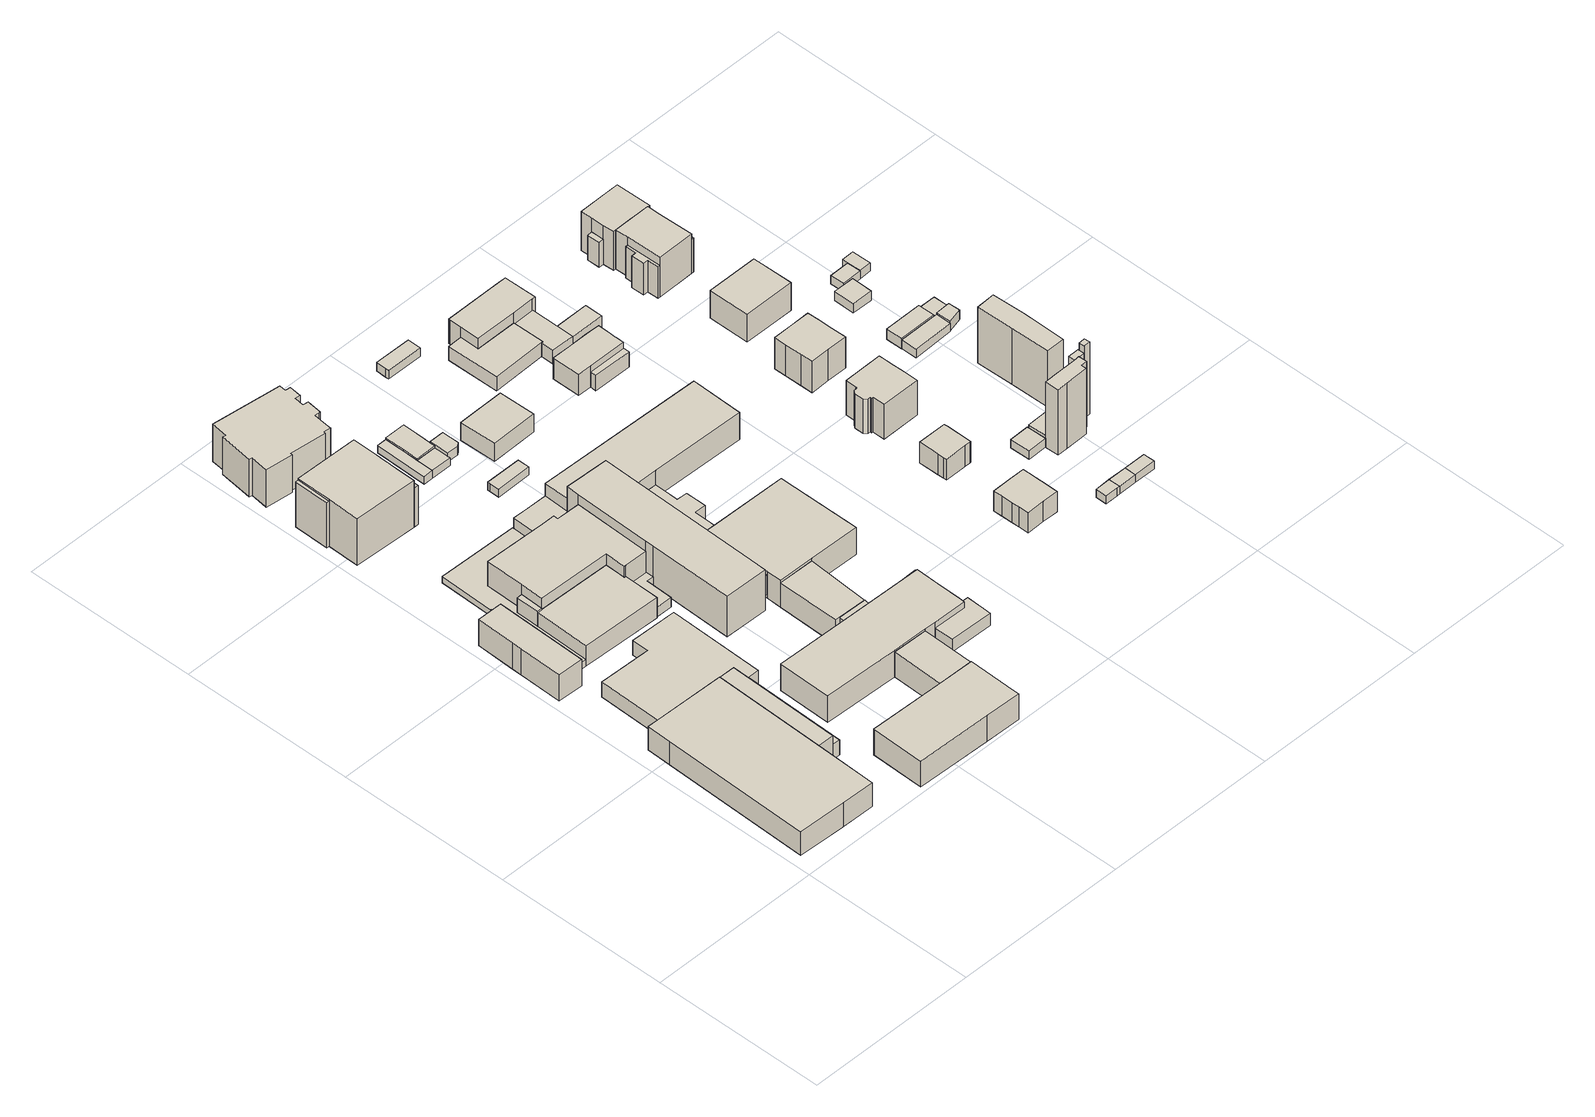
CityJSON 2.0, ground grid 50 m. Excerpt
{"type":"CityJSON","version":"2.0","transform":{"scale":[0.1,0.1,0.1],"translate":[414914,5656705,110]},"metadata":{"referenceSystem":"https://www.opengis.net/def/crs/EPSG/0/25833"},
"CityObjects":{
"building1":{"type":"Building","attributes":{"name":"Universitätsklinikum Carl Gustav Carus Dresden","Gemeindeschluessel":14612000,"Geometrietyp2DReferenz":"3000","function":"31001_3051","roofType":"9999"},"children":["building1-1","building1-2"]},
"building1-1":{"type":"BuildingPart","attributes":{"Dachtyp_tdc":"tdcPolyFlatRoof","Dachneigung":0,"QualitaetDacherkennung":90,"Geometrietyp2DReferenz":"3000","measuredHeight":7.43,"roofType":"1000"},"parents":["building1"],"geometry":[{"type":"Solid","lod":"1","boundaries":[[[[0,1,2,3,4,5,6,7]],[[8,9,10,11,12,13,14,15]],[[7,9,8,0]],[[6,10,9,7]],[[5,11,10,6]],[[4,12,11,5]],[[3,13,12,4]],[[2,14,13,3]],[[1,15,14,2]],[[0,8,15,1]]]]}]},
"building1-2":{"type":"BuildingPart","attributes":{"Dachtyp_tdc":"tdcPolyFlatRoof","Dachneigung":0,"QualitaetDacherkennung":96,"Geometrietyp2DReferenz":"3000","measuredHeight":7.36,"roofType":"1000"},"parents":["building1"],"geometry":[{"type":"Solid","lod":"1","boundaries":[[[[16,17,18,19]],[[20,14,13,21]],[[19,14,20,16]],[[18,13,14,19]],[[17,21,13,18]],[[16,20,21,17]]]]}]},
"building2":{"type":"Building","attributes":{"name":"Universitätsklinikum Carl Gustav Carus Dresden","Dachtyp_tdc":"tdcPolyFlatRoof","Gemeindeschluessel":14612000,"Dachneigung":0,"QualitaetDacherkennung":97,"Geometrietyp2DReferenz":"3000","measuredHeight":8.35,"function":"31001_3051","roofType":"1000"},"geometry":[{"type":"Solid","lod":"1","boundaries":[[[[22,23,24,25,26,27]],[[28,29,30,31,32,33]],[[27,29,28,22]],[[26,30,29,27]],[[25,31,30,26]],[[24,32,31,25]],[[23,33,32,24]],[[22,28,33,23]]]]}]},
"building3":{"type":"Building","attributes":{"name":"Universitätsklinikum Carl Gustav Carus Dresden","Dachtyp_tdc":"tdcFreeFormRoof","Gemeindeschluessel":14612000,"Dachneigung":10.45,"QualitaetDacherkennung":17,"Geometrietyp2DReferenz":"3000","measuredHeight":6.07,"function":"31001_3051","roofType":"5000"},"geometry":[{"type":"Solid","lod":"1","boundaries":[[[[34,35,36,37,38,39,40,41,42,43]],[[44,45,46,47,20,21,12,48,49,50]],[[43,45,44,34]],[[42,46,45,43]],[[41,47,46,42]],[[40,20,47,41]],[[39,21,20,40]],[[38,12,21,39]],[[37,48,12,38]],[[36,49,48,37]],[[35,50,49,36]],[[34,44,50,35]]]]}]},
"building4":{"type":"Building","attributes":{"name":"Universitätsklinikum Carl Gustav Carus Dresden","Dachtyp_tdc":"tdcFreeFormRoof","Gemeindeschluessel":14612000,"Dachneigung":17.39,"QualitaetDacherkennung":41,"Geometrietyp2DReferenz":"3000","measuredHeight":6.75,"function":"31001_3051","roofType":"5000"},"geometry":[{"type":"Solid","lod":"1","boundaries":[[[[51,52,53,54]],[[55,56,57,58]],[[54,56,55,51]],[[53,57,56,54]],[[52,58,57,53]],[[51,55,58,52]]]]}]},
"building5":{"type":"Building","attributes":{"name":"Universitätsklinikum Carl Gustav Carus Dresden","Dachtyp_tdc":"tdcPolyFlatRoof","Gemeindeschluessel":14612000,"Dachneigung":0,"QualitaetDacherkennung":82,"Geometrietyp2DReferenz":"3000","measuredHeight":6.4,"function":"31001_3051","roofType":"1000"},"geometry":[{"type":"Solid","lod":"1","boundaries":[[[[59,60,61,62,63,64,65]],[[66,57,56,67,68,69,70]],[[65,57,66,59]],[[64,56,57,65]],[[63,67,56,64]],[[62,68,67,63]],[[61,69,68,62]],[[60,70,69,61]],[[59,66,70,60]]]]}]},
"building6":{"type":"Building","attributes":{"name":"Universitätsklinikum Carl Gustav Carus Dresden","Dachtyp_tdc":"tdcPolyFlatRoof","Gemeindeschluessel":14612000,"Dachneigung":0,"QualitaetDacherkennung":52,"Geometrietyp2DReferenz":"3000","measuredHeight":2.04,"function":"31001_3051","roofType":"1000"},"geometry":[{"type":"Solid","lod":"1","boundaries":[[[[71,72,73,74,75,76,77,78,79,80,81,82,83]],[[84,85,86,87,88,89,90,91,92,93,94,95,96]],[[83,85,84,71]],[[82,86,85,83]],[[81,87,86,82]],[[80,88,87,81]],[[79,89,88,80]],[[78,90,89,79]],[[77,91,90,78]],[[76,92,91,77]],[[75,93,92,76]],[[74,94,93,75]],[[73,95,94,74]],[[72,96,95,73]],[[71,84,96,72]]]]}]},
"building7":{"type":"Building","attributes":{"Gemeindeschluessel":14612000,"Geometrietyp2DReferenz":"3000","function":"31001_9998","roofType":"9999"},"children":["building7-1","building7-2","building7-3","building7-4"]},
"building7-1":{"type":"BuildingPart","attributes":{"Dachtyp_tdc":"tdcGableRoof","Dachneigung":65.83,"QualitaetDacherkennung":30,"Geometrietyp2DReferenz":"3000","measuredHeight":15.16,"roofType":"3100"},"parents":["building7"],"geometry":[{"type":"Solid","lod":"1","boundaries":[[[[97,98,99,100]],[[101,102,103,104]],[[100,102,101,97]],[[99,103,102,100]],[[98,104,103,99]],[[97,101,104,98]]]]}]},
"building7-2":{"type":"BuildingPart","attributes":{"Dachtyp_tdc":"tdcHipAndGableRoof","Dachneigung":21.8,"QualitaetDacherkennung":31,"Geometrietyp2DReferenz":"3000","measuredHeight":17.92,"roofType":"5000"},"parents":["building7"],"geometry":[{"type":"Solid","lod":"1","boundaries":[[[[105,106,107,108,109,110,111,112,113,114]],[[115,116,117,101,104,118,119,120,121,122]],[[114,116,115,105]],[[113,117,116,114]],[[112,101,117,113]],[[111,104,101,112]],[[110,118,104,111]],[[109,119,118,110]],[[108,120,119,109]],[[107,121,120,108]],[[106,122,121,107]],[[105,115,122,106]]]]}]},
"building7-3":{"type":"BuildingPart","attributes":{"Dachtyp_tdc":"tdcFreeFormRoof","Dachneigung":80.01,"QualitaetDacherkennung":37,"Geometrietyp2DReferenz":"3000","measuredHeight":15.61,"roofType":"5000"},"parents":["building7"],"geometry":[{"type":"Solid","lod":"1","boundaries":[[[[123,124,125,126]],[[127,128,117,116]],[[126,128,127,123]],[[125,117,128,126]],[[124,116,117,125]],[[123,127,116,124]]]]}]},
"building7-4":{"type":"BuildingPart","attributes":{"Dachtyp_tdc":"tdcGableRoof","Dachneigung":61.18,"QualitaetDacherkennung":33,"Geometrietyp2DReferenz":"3000","measuredHeight":15.23,"roofType":"3100"},"parents":["building7"],"geometry":[{"type":"Solid","lod":"1","boundaries":[[[[129,130,131,132,133,134,135,136,137]],[[122,138,121,139,140,141,142,143,144]],[[137,138,122,129]],[[136,121,138,137]],[[135,139,121,136]],[[134,140,139,135]],[[133,141,140,134]],[[132,142,141,133]],[[131,143,142,132]],[[130,144,143,131]],[[129,122,144,130]]]]}]},
"building8":{"type":"Building","attributes":{"name":"Universitätsklinikum Carl Gustav Carus Dresden","Dachtyp_tdc":"tdcPolyFlatRoof","Gemeindeschluessel":14612000,"Dachneigung":0,"QualitaetDacherkennung":73,"Geometrietyp2DReferenz":"3000","measuredHeight":9.87,"function":"31001_3051","roofType":"1000"},"geometry":[{"type":"Solid","lod":"1","boundaries":[[[[145,146,147,148,149,150,151,152,153,154,155]],[[156,89,88,87,157,158,159,160,161,162,163]],[[155,89,156,145]],[[154,88,89,155]],[[153,87,88,154]],[[152,157,87,153]],[[151,158,157,152]],[[150,159,158,151]],[[149,160,159,150]],[[148,161,160,149]],[[147,162,161,148]],[[146,163,162,147]],[[145,156,163,146]]]]}]},
"building9":{"type":"Building","attributes":{"Dachtyp_tdc":"tdcFreeFormRoof","Gemeindeschluessel":14612000,"Dachneigung":25.98,"QualitaetDacherkennung":30,"Geometrietyp2DReferenz":"3000","measuredHeight":13.15,"function":"31001_9998","roofType":"5000"},"geometry":[{"type":"Solid","lod":"1","boundaries":[[[[164,165,166,167]],[[168,169,170,171]],[[167,169,168,164]],[[166,170,169,167]],[[165,171,170,166]],[[164,168,171,165]]]]}]},
"building10":{"type":"Building","attributes":{"name":"Universitätsklinikum Carl Gustav Carus Dresden","Dachtyp_tdc":"tdcPolyFlatRoof","Gemeindeschluessel":14612000,"Dachneigung":0,"QualitaetDacherkennung":65,"Geometrietyp2DReferenz":"3000","measuredHeight":3,"function":"31001_3051","roofType":"1000"},"geometry":[{"type":"Solid","lod":"1","boundaries":[[[[172,173,174,175,176,177]],[[178,179,180,181,182,183]],[[177,179,178,172]],[[176,180,179,177]],[[175,181,180,176]],[[174,182,181,175]],[[173,183,182,174]],[[172,178,183,173]]]]}]},
"building11":{"type":"Building","attributes":{"Dachtyp_tdc":"tdcFreeFormRoof","Gemeindeschluessel":14612000,"Dachneigung":0.937,"QualitaetDacherkennung":50,"Geometrietyp2DReferenz":"3000","measuredHeight":14.64,"function":"31001_9998","roofType":"5000"},"geometry":[{"type":"Solid","lod":"1","boundaries":[[[[184,185,186,187,188,189,190,191,192,193,194,195,196,197,198,199,200,201,202,203,204,205]],[[206,207,208,209,210,211,212,213,214,215,216,217,218,219,220,221,222,223,224,225,226,227]],[[205,207,206,184]],[[204,208,207,205]],[[203,209,208,204]],[[202,210,209,203]],[[201,211,210,202]],[[200,212,211,201]],[[199,213,212,200]],[[198,214,213,199]],[[197,215,214,198]],[[196,216,215,197]],[[195,217,216,196]],[[194,218,217,195]],[[193,219,218,194]],[[192,220,219,193]],[[191,221,220,192]],[[190,222,221,191]],[[189,223,222,190]],[[188,224,223,189]],[[187,225,224,188]],[[186,226,225,187]],[[185,227,226,186]],[[184,206,227,185]]]]}]},
"building12":{"type":"Building","attributes":{"name":"Universitätsklinikum Carl Gustav Carus Dresden","Gemeindeschluessel":14612000,"Geometrietyp2DReferenz":"3000","function":"31001_3051","roofType":"9999"},"children":["building12-1","building12-2"]},
"building12-1":{"type":"BuildingPart","attributes":{"Dachtyp_tdc":"tdcGableRoof","Dachneigung":10.03,"QualitaetDacherkennung":20,"Geometrietyp2DReferenz":"3000","measuredHeight":5.19,"roofType":"3100"},"parents":["building12"],"geometry":[{"type":"Solid","lod":"1","boundaries":[[[[228,229,230,231]],[[232,233,234,235]],[[231,233,232,228]],[[230,234,233,231]],[[229,235,234,230]],[[228,232,235,229]]]]}]},
"building12-2":{"type":"BuildingPart","attributes":{"Dachtyp_tdc":"tdcPolyFlatRoof","Dachneigung":5.11,"QualitaetDacherkennung":64,"Geometrietyp2DReferenz":"3000","measuredHeight":5.07,"roofType":"2100"},"parents":["building12"],"geometry":[{"type":"Solid","lod":"1","boundaries":[[[[236,237,238,239,240,241,242]],[[233,243,244,245,246,247,234]],[[242,243,233,236]],[[241,244,243,242]],[[240,245,244,241]],[[239,246,245,240]],[[238,247,246,239]],[[237,234,247,238]],[[236,233,234,237]]]]}]},
"building13":{"type":"Building","attributes":{"name":"Universitätsklinikum Carl Gustav Carus Dresden","Gemeindeschluessel":14612000,"Geometrietyp2DReferenz":"3000","function":"31001_3051","roofType":"9999"},"children":["building13-1","building13-2","building13-3","building13-4","building13-5","building13-6"]},
"building13-1":{"type":"BuildingPart","attributes":{"Dachtyp_tdc":"tdcGableRoof","Dachneigung":10.05,"QualitaetDacherkennung":98,"Geometrietyp2DReferenz":"3000","measuredHeight":8.43,"roofType":"3100"},"parents":["building13"],"geometry":[{"type":"Solid","lod":"1","boundaries":[[[[248,249,250,251]],[[252,253,254,255]],[[251,253,252,248]],[[250,254,253,251]],[[249,255,254,250]],[[248,252,255,249]]]]}]},
"building13-2":{"type":"BuildingPart","attributes":{"Dachtyp_tdc":"tdcHipAndGableRoof","Dachneigung":13.82,"QualitaetDacherkennung":65,"Geometrietyp2DReferenz":"3000","measuredHeight":9.52,"roofType":"5000"},"parents":["building13"],"geometry":[{"type":"Solid","lod":"1","boundaries":[[[[256,257,258,259,260,261,262,263,264,265]],[[266,267,268,269,252,255,270,271,272,273]],[[265,267,266,256]],[[264,268,267,265]],[[263,269,268,264]],[[262,252,269,263]],[[261,255,252,262]],[[260,270,255,261]],[[259,271,270,260]],[[258,272,271,259]],[[257,273,272,258]],[[256,266,273,257]]]]}]},
"building13-3":{"type":"BuildingPart","attributes":{"Dachtyp_tdc":"tdcHipAndGableRoof","Dachneigung":10.04,"QualitaetDacherkennung":90,"Geometrietyp2DReferenz":"3000","measuredHeight":8.89,"roofType":"5000"},"parents":["building13"],"geometry":[{"type":"Solid","lod":"1","boundaries":[[[[274,275,276,277,278,279,280]],[[281,254,253,282,283,284,285]],[[280,254,281,274]],[[279,253,254,280]],[[278,282,253,279]],[[277,283,282,278]],[[276,284,283,277]],[[275,285,284,276]],[[274,281,285,275]]]]}]},
"building13-4":{"type":"BuildingPart","attributes":{"Dachtyp_tdc":"tdcGableRoof","Dachneigung":10.01,"QualitaetDacherkennung":96,"Geometrietyp2DReferenz":"3000","measuredHeight":8.34,"roofType":"3100"},"parents":["building13"],"geometry":[{"type":"Solid","lod":"1","boundaries":[[[[286,287,288,289]],[[290,291,292,293]],[[289,291,290,286]],[[288,292,291,289]],[[287,293,292,288]],[[286,290,293,287]]]]}]},
"building13-5":{"type":"BuildingPart","attributes":{"Dachtyp_tdc":"tdcHipAndGableRoof","Dachneigung":10.01,"QualitaetDacherkennung":59,"Geometrietyp2DReferenz":"3000","measuredHeight":9.7,"roofType":"5000"},"parents":["building13"],"geometry":[{"type":"Solid","lod":"1","boundaries":[[[[294,295,296,297,298,299,300,301]],[[302,303,304,305,306,307,290,293]],[[301,303,302,294]],[[300,304,303,301]],[[299,305,304,300]],[[298,306,305,299]],[[297,307,306,298]],[[296,290,307,297]],[[295,293,290,296]],[[294,302,293,295]]]]}]},
"building13-6":{"type":"BuildingPart","attributes":{"Dachtyp_tdc":"tdcPolyFlatRoof","Dachneigung":12.39,"QualitaetDacherkennung":15,"Geometrietyp2DReferenz":"3000","measuredHeight":8.15,"roofType":"2100"},"parents":["building13"],"geometry":[{"type":"Solid","lod":"1","boundaries":[[[[308,309,310,311,312,313,311]],[[291,314,315,273,314,272,316]],[[311,314,291,308]],[[313,315,314,311]],[[312,273,315,313]],[[310,272,314,273,312,311]],[[309,316,272,310]],[[308,291,316,309]]]]}]},
"building14":{"type":"Building","attributes":{"name":"Universitätsklinikum Carl Gustav Carus Dresden","Dachtyp_tdc":"tdcPolyFlatRoof","Gemeindeschluessel":14612000,"Dachneigung":0,"QualitaetDacherkennung":55,"Geometrietyp2DReferenz":"3000","measuredHeight":12.81,"function":"31001_3051","roofType":"1000"},"geometry":[{"type":"Solid","lod":"1","boundaries":[[[[317,318,319,320,321,322,323,324,325]],[[326,327,328,329,330,331,332,333,334]],[[325,327,326,317]],[[324,328,327,325]],[[323,329,328,324]],[[322,330,329,323]],[[321,331,330,322]],[[320,332,331,321]],[[319,333,332,320]],[[318,334,333,319]],[[317,326,334,318]]]]}]},
"building15":{"type":"Building","attributes":{"Dachtyp_tdc":"tdcPolyFlatRoof","Gemeindeschluessel":14612000,"Dachneigung":9.17,"QualitaetDacherkennung":61,"Geometrietyp2DReferenz":"3000","measuredHeight":2.63,"function":"31001_9998","roofType":"2100"},"geometry":[{"type":"Solid","lod":"1","boundaries":[[[[335,336,337,338,339,340]],[[341,342,343,344,345,346]],[[340,342,341,335]],[[339,343,342,340]],[[338,344,343,339]],[[337,345,344,338]],[[336,346,345,337]],[[335,341,346,336]]]]}]},
"building16":{"type":"Building","attributes":{"Dachtyp_tdc":"tdcPolyFlatRoof","Gemeindeschluessel":14612000,"Dachneigung":0,"QualitaetDacherkennung":88,"Geometrietyp2DReferenz":"3000","measuredHeight":2.42,"function":"31001_9998","roofType":"1000"},"geometry":[{"type":"Solid","lod":"1","boundaries":[[[[335,347,348,349,350,336]],[[341,346,351,352,353,354]],[[336,346,341,335]],[[350,351,346,336]],[[349,352,351,350]],[[348,353,352,349]],[[347,354,353,348]],[[335,341,354,347]]]]}]},
"building17":{"type":"Building","attributes":{"Dachtyp_tdc":"tdcPolyFlatRoof","Gemeindeschluessel":14612000,"Dachneigung":7.38,"QualitaetDacherkennung":75,"Geometrietyp2DReferenz":"3000","measuredHeight":3.56,"function":"31001_9998","roofType":"2100"},"geometry":[{"type":"Solid","lod":"1","boundaries":[[[[355,356,357,358,359,360,361]],[[362,363,364,365,366,367,368]],[[361,363,362,355]],[[360,364,363,361]],[[359,365,364,360]],[[358,366,365,359]],[[357,367,366,358]],[[356,368,367,357]],[[355,362,368,356]]]]}]},
"building18":{"type":"Building","attributes":{"Dachtyp_tdc":"tdcPolyFlatRoof","Gemeindeschluessel":14612000,"Dachneigung":3.44,"QualitaetDacherkennung":74,"Geometrietyp2DReferenz":"3000","measuredHeight":2.79,"function":"31001_9998","roofType":"2100"},"geometry":[{"type":"Solid","lod":"1","boundaries":[[[[369,370,371,372,373]],[[374,375,376,377,378]],[[373,375,374,369]],[[372,376,375,373]],[[371,377,376,372]],[[370,378,377,371]],[[369,374,378,370]]]]}]},
"building19":{"type":"Building","attributes":{"name":"Universitätsklinikum Carl Gustav Carus Dresden","Dachtyp_tdc":"tdcPolyFlatRoof","Gemeindeschluessel":14612000,"Dachneigung":0,"QualitaetDacherkennung":81,"Geometrietyp2DReferenz":"3000","measuredHeight":6.18,"function":"31001_3051","roofType":"1000"},"geometry":[{"type":"Solid","lod":"1","boundaries":[[[[379,380,381,382,383,384,385,386,387,388,389]],[[390,391,392,393,394,395,396,397,398,399,400]],[[389,391,390,379]],[[388,392,391,389]],[[387,393,392,388]],[[386,394,393,387]],[[385,395,394,386]],[[384,396,395,385]],[[383,397,396,384]],[[382,398,397,383]],[[381,399,398,382]],[[380,400,399,381]],[[379,390,400,380]]]]}]},
"building20":{"type":"Building","attributes":{"Dachtyp_tdc":"tdcFreeFormRoof","Gemeindeschluessel":14612000,"Dachneigung":23.59,"QualitaetDacherkennung":51,"Geometrietyp2DReferenz":"3000","measuredHeight":3.6,"function":"31001_9998","roofType":"5000"},"geometry":[{"type":"Solid","lod":"1","boundaries":[[[[401,402,403,404,405,406,407]],[[408,409,410,411,412,413,414]],[[407,409,408,401]],[[406,410,409,407]],[[405,411,410,406]],[[404,412,411,405]],[[403,413,412,404]],[[402,414,413,403]],[[401,408,414,402]]]]}]},
"building21":{"type":"Building","attributes":{"name":"Universitätsklinikum Carl Gustav Carus Dresden","Dachtyp_tdc":"tdcPolyFlatRoof","Gemeindeschluessel":14612000,"Dachneigung":0,"QualitaetDacherkennung":84,"Geometrietyp2DReferenz":"3000","measuredHeight":3.9,"function":"31001_3051","roofType":"1000"},"geometry":[{"type":"Solid","lod":"1","boundaries":[[[[415,416,417,418,419,420]],[[421,422,423,424,425,426]],[[420,422,421,415]],[[419,423,422,420]],[[418,424,423,419]],[[417,425,424,418]],[[416,426,425,417]],[[415,421,426,416]]]]}]},
"building22":{"type":"Building","attributes":{"Dachtyp_tdc":"tdcGableAndHippedGRoof","Gemeindeschluessel":14612000,"Dachneigung":44.75,"QualitaetDacherkennung":84,"Geometrietyp2DReferenz":"3000","measuredHeight":8.38,"function":"31001_9998","roofType":"9999"},"geometry":[{"type":"Solid","lod":"1","boundaries":[[[[427,428,429,430]],[[431,432,433,434]],[[430,432,431,427]],[[429,433,432,430]],[[428,434,433,429]],[[427,431,434,428]]]]}]},
"building23":{"type":"Building","attributes":{"name":"Universitätsklinikum Carl Gustav Carus Dresden","Dachtyp_tdc":"tdcPolyFlatRoof","Gemeindeschluessel":14612000,"Dachneigung":0,"QualitaetDacherkennung":80,"Geometrietyp2DReferenz":"3000","measuredHeight":8.68,"function":"31001_3051","roofType":"1000"},"geometry":[{"type":"Solid","lod":"1","boundaries":[[[[435,436,437,438,439,440,441]],[[442,443,247,246,444,445,446]],[[441,443,442,435]],[[440,247,443,441]],[[439,246,247,440]],[[438,444,246,439]],[[437,445,444,438]],[[436,446,445,437]],[[435,442,446,436]]]]}]},
"building24":{"type":"Building","attributes":{"Dachtyp_tdc":"tdcPolyFlatRoof","Gemeindeschluessel":14612000,"Dachneigung":4.17,"QualitaetDacherkennung":68,"Geometrietyp2DReferenz":"3000","measuredHeight":3,"function":"31001_9998","roofType":"2100"},"geometry":[{"type":"Solid","lod":"1","boundaries":[[[[447,448,449,450,451]],[[452,453,454,455,456]],[[451,453,452,447]],[[450,454,453,451]],[[449,455,454,450]],[[448,456,455,449]],[[447,452,456,448]]]]}]},
"building25":{"type":"Building","attributes":{"Dachtyp_tdc":"tdcPolyFlatRoof","Gemeindeschluessel":14612000,"Dachneigung":0,"QualitaetDacherkennung":62,"Geometrietyp2DReferenz":"3000","measuredHeight":4.45,"function":"31001_9998","roofType":"1000"},"geometry":[{"type":"Solid","lod":"1","boundaries":[[[[457,458,459,460,461,462,463]],[[464,465,466,467,468,469,470]],[[463,465,464,457]],[[462,466,465,463]],[[461,467,466,462]],[[460,468,467,461]],[[459,469,468,460]],[[458,470,469,459]],[[457,464,470,458]]]]}]},
"building26":{"type":"Building","attributes":{"Gemeindeschluessel":14612000,"Geometrietyp2DReferenz":"3000","function":"31001_9998","roofType":"9999"},"children":["building26-1","building26-2"]},
"building26-1":{"type":"BuildingPart","attributes":{"Dachtyp_tdc":"tdcGableRoof","Dachneigung":34.93,"QualitaetDacherkennung":64,"Geometrietyp2DReferenz":"3000","measuredHeight":9.46,"roofType":"3100"},"parents":["building26"],"geometry":[{"type":"Solid","lod":"1","boundaries":[[[[471,472,473,474,475,476,477,478,479,480]],[[481,482,483,484,485,486,487,488,489,490]],[[480,482,481,471]],[[479,483,482,480]],[[478,484,483,479]],[[477,485,484,478]],[[476,486,485,477]],[[475,487,486,476]],[[474,488,487,475]],[[473,489,488,474]],[[472,490,489,473]],[[471,481,490,472]]]]}]},
"building26-2":{"type":"BuildingPart","attributes":{"Dachtyp_tdc":"tdcPolyFlatRoof","Dachneigung":0,"QualitaetDacherkennung":93,"Geometrietyp2DReferenz":"3000","measuredHeight":4.27,"roofType":"1000"},"parents":["building26"],"geometry":[{"type":"Solid","lod":"1","boundaries":[[[[491,492,493,494,495,496,497]],[[482,498,499,500,501,502,483]],[[497,498,482,491]],[[496,499,498,497]],[[495,500,499,496]],[[494,501,500,495]],[[493,502,501,494]],[[492,483,502,493]],[[491,482,483,492]]]]}]},
"building27":{"type":"Building","attributes":{"Gemeindeschluessel":14612000,"Geometrietyp2DReferenz":"3000","function":"31001_9998","roofType":"9999"},"children":["building27-1","building27-2"]},
"building27-1":{"type":"BuildingPart","attributes":{"Dachtyp_tdc":"tdcCutTentRoof","Dachneigung":43.89,"QualitaetDacherkennung":42,"Geometrietyp2DReferenz":"3000","measuredHeight":9.22,"roofType":"9999"},"parents":["building27"],"geometry":[{"type":"Solid","lod":"1","boundaries":[[[[503,504,505,506,507,508,509,510,511,512,513,514,515]],[[516,517,518,519,520,521,522,523,524,525,526,527,528]],[[515,517,516,503]],[[514,518,517,515]],[[513,519,518,514]],[[512,520,519,513]],[[511,521,520,512]],[[510,522,521,511]],[[509,523,522,510]],[[508,524,523,509]],[[507,525,524,508]],[[506,526,525,507]],[[505,527,526,506]],[[504,528,527,505]],[[503,516,528,504]]]]}]},
"building27-2":{"type":"BuildingPart","attributes":{"Dachtyp_tdc":"tdcPolyFlatRoof","Dachneigung":48.77,"QualitaetDacherkennung":52,"Geometrietyp2DReferenz":"3000","measuredHeight":5.92,"roofType":"2100"},"parents":["building27"],"geometry":[{"type":"Solid","lod":"1","boundaries":[[[[529,530,531,532]],[[527,526,533,534]],[[532,526,527,529]],[[531,533,526,532]],[[530,534,533,531]],[[529,527,534,530]]]]}]},
"building28":{"type":"Building","attributes":{"Dachtyp_tdc":"tdcGableRoof","Gemeindeschluessel":14612000,"Dachneigung":37.31,"QualitaetDacherkennung":93,"Geometrietyp2DReferenz":"3000","measuredHeight":8.45,"function":"31001_9998","roofType":"3100"},"geometry":[{"type":"Solid","lod":"1","boundaries":[[[[535,536,537,538,539,540,541,542,543,544,545]],[[546,547,548,549,550,551,552,553,554,555,556]],[[545,547,546,535]],[[544,548,547,545]],[[543,549,548,544]],[[542,550,549,543]],[[541,551,550,542]],[[540,552,551,541]],[[539,553,552,540]],[[538,554,553,539]],[[537,555,554,538]],[[536,556,555,537]],[[535,546,556,536]]]]}]},
"building29":{"type":"Building","attributes":{"Dachtyp_tdc":"tdcFreeFormRoof","Gemeindeschluessel":14612000,"Dachneigung":44.94,"QualitaetDacherkennung":89,"Geometrietyp2DReferenz":"3000","measuredHeight":8.86,"function":"31001_9998","roofType":"5000"},"geometry":[{"type":"Solid","lod":"1","boundaries":[[[[557,558,559,560,561,562,563,564,565]],[[566,567,568,569,570,571,572,573,574]],[[565,567,566,557]],[[564,568,567,565]],[[563,569,568,564]],[[562,570,569,563]],[[561,571,570,562]],[[560,572,571,561]],[[559,573,572,560]],[[558,574,573,559]],[[557,566,574,558]]]]}]},
"building30":{"type":"Building","attributes":{"Dachtyp_tdc":"tdcPolyFlatRoof","Gemeindeschluessel":14612000,"Dachneigung":0,"QualitaetDacherkennung":85,"Geometrietyp2DReferenz":"3000","measuredHeight":4.38,"function":"31001_9998","roofType":"1000"},"geometry":[{"type":"Solid","lod":"1","boundaries":[[[[575,576,577,578]],[[579,580,581,582]],[[578,580,579,575]],[[577,581,580,578]],[[576,582,581,577]],[[575,579,582,576]]]]}]},
"building31":{"type":"Building","attributes":{"Dachtyp_tdc":"tdcFreeFormRoof","Gemeindeschluessel":14612000,"Dachneigung":35.56,"QualitaetDacherkennung":78,"Geometrietyp2DReferenz":"3000","measuredHeight":12.98,"function":"31001_9998","roofType":"5000"},"geometry":[{"type":"Solid","lod":"1","boundaries":[[[[583,584,585,586,587,588,589,590,591,592,593,594,595,596,597,598,599]],[[600,601,602,603,604,605,606,607,608,609,610,611,612,613,614,615,616]],[[599,601,600,583]],[[598,602,601,599]],[[597,603,602,598]],[[596,604,603,597]],[[595,605,604,596]],[[594,606,605,595]],[[593,607,606,594]],[[592,608,607,593]],[[591,609,608,592]],[[590,610,609,591]],[[589,611,610,590]],[[588,612,611,589]],[[587,613,612,588]],[[586,614,613,587]],[[585,615,614,586]],[[584,616,615,585]],[[583,600,616,584]]]]}]},
"building32":{"type":"Building","attributes":{"Gemeindeschluessel":14612000,"Dachtyp_tdc":"tdcPolyFlatRoof","Dachneigung":4.49,"QualitaetDacherkennung":99,"Geometrietyp2DReferenz":"3000","measuredHeight":2.68,"function":"31001_9998","roofType":"2100"},"geometry":[{"type":"Solid","lod":"1","boundaries":[[[[617,618,619,620,621]],[[622,623,624,625,626]],[[621,623,622,617]],[[620,624,623,621]],[[619,625,624,620]],[[618,626,625,619]],[[617,622,626,618]]]]}]},
"building33":{"type":"Building","attributes":{"Dachtyp_tdc":"tdcPolyFlatRoof","Gemeindeschluessel":14612000,"Dachneigung":5,"QualitaetDacherkennung":98,"Geometrietyp2DReferenz":"3000","measuredHeight":2.64,"function":"31001_9998","roofType":"2100"},"geometry":[{"type":"Solid","lod":"1","boundaries":[[[[619,627,628,620]],[[625,624,629,630]],[[620,624,625,619]],[[628,629,624,620]],[[627,630,629,628]],[[619,625,630,627]]]]}]},
"building34":{"type":"Building","attributes":{"Dachtyp_tdc":"tdcPolyFlatRoof","Gemeindeschluessel":14612000,"Dachneigung":8.91,"QualitaetDacherkennung":93,"Geometrietyp2DReferenz":"3000","measuredHeight":3.15,"function":"31001_9998","roofType":"2100"},"geometry":[{"type":"Solid","lod":"1","boundaries":[[[[631,632,633,634,635]],[[636,637,638,639,640]],[[635,637,636,631]],[[634,638,637,635]],[[633,639,638,634]],[[632,640,639,633]],[[631,636,640,632]]]]}]},
"building35":{"type":"Building","attributes":{"Dachtyp_tdc":"tdcGableRoof","Gemeindeschluessel":14612000,"Dachneigung":31.36,"QualitaetDacherkennung":50,"Geometrietyp2DReferenz":"3000","measuredHeight":11.52,"function":"31001_9998","roofType":"3100"},"geometry":[{"type":"Solid","lod":"1","boundaries":[[[[641,642,643,644,645,646,647,648,649,650]],[[651,652,653,654,655,656,657,658,659,660]],[[650,652,651,641]],[[649,653,652,650]],[[648,654,653,649]],[[647,655,654,648]],[[646,656,655,647]],[[645,657,656,646]],[[644,658,657,645]],[[643,659,658,644]],[[642,660,659,643]],[[641,651,660,642]]]]}]},
"building36":{"type":"Building","attributes":{"Dachtyp_tdc":"tdcPolyFlatRoof","Gemeindeschluessel":14612000,"Dachneigung":5.24,"QualitaetDacherkennung":97,"Geometrietyp2DReferenz":"3000","measuredHeight":2.61,"function":"31001_9998","roofType":"2100"},"geometry":[{"type":"Solid","lod":"1","boundaries":[[[[627,661,662,628]],[[630,629,663,664]],[[628,629,630,627]],[[662,663,629,628]],[[661,664,663,662]],[[627,630,664,661]]]]}]},
"building37":{"type":"Building","attributes":{"Dachtyp_tdc":"tdcFreeFormRoof","Gemeindeschluessel":14612000,"Dachneigung":62.04,"QualitaetDacherkennung":1,"Geometrietyp2DReferenz":"3000","measuredHeight":22.68,"function":"31001_9998","roofType":"5000"},"geometry":[{"type":"Solid","lod":"1","boundaries":[[[[665,666,667,668,669,670,671,672,673,674,675]],[[676,677,678,679,680,681,682,683,684,685,686]],[[675,677,676,665]],[[674,678,677,675]],[[673,679,678,674]],[[672,680,679,673]],[[671,681,680,672]],[[670,682,681,671]],[[669,683,682,670]],[[668,684,683,669]],[[667,685,684,668]],[[666,686,685,667]],[[665,676,686,666]]]]}]},
"building38":{"type":"Building","attributes":{"Dachtyp_tdc":"tdcPolyFlatRoof","Gemeindeschluessel":14612000,"Dachneigung":0,"QualitaetDacherkennung":73,"Geometrietyp2DReferenz":"3000","measuredHeight":3.75,"function":"31001_9998","roofType":"1000"},"geometry":[{"type":"Solid","lod":"1","boundaries":[[[[687,688,689,690,691,692,693]],[[694,640,639,695,696,697,698]],[[693,640,694,687]],[[692,639,640,693]],[[691,695,639,692]],[[690,696,695,691]],[[689,697,696,690]],[[688,698,697,689]],[[687,694,698,688]]]]}]},
"building39":{"type":"Building","attributes":{"Dachtyp_tdc":"tdcHipRoof","Gemeindeschluessel":14612000,"Dachneigung":25.02,"QualitaetDacherkennung":76,"Geometrietyp2DReferenz":"3000","measuredHeight":10.25,"function":"31001_9998","roofType":"3200"},"geometry":[{"type":"Solid","lod":"1","boundaries":[[[[699,700,701,702]],[[703,704,705,706]],[[702,704,703,699]],[[701,705,704,702]],[[700,706,705,701]],[[699,703,706,700]]]]}]},
"building40":{"type":"Building","attributes":{"Dachtyp_tdc":"tdcFreeFormRoof","Gemeindeschluessel":14612000,"Dachneigung":52.03,"QualitaetDacherkennung":8,"Geometrietyp2DReferenz":"3000","measuredHeight":21.07,"function":"31001_9998","roofType":"5000"},"geometry":[{"type":"Solid","lod":"1","boundaries":[[[[707,708,709,710,711,712]],[[697,696,713,714,715,716]],[[712,696,697,707]],[[711,713,696,712]],[[710,714,713,711]],[[709,715,714,710]],[[708,716,715,709]],[[707,697,716,708]]]]}]},
"building41":{"type":"Building","attributes":{"Gemeindeschluessel":14612000,"Geometrietyp2DReferenz":"3000","function":"31001_9998","roofType":"9999"},"children":["building41-1","building41-2","building41-3","building41-4","building41-5"]},
"building41-1":{"type":"BuildingPart","attributes":{"Dachtyp_tdc":"tdcPolyFlatRoof","Dachneigung":37.05,"QualitaetDacherkennung":36,"Geometrietyp2DReferenz":"3000","measuredHeight":8.45,"roofType":"2100"},"parents":["building41"],"geometry":[{"type":"Solid","lod":"1","boundaries":[[[[717,718,719,720]],[[721,722,723,724]],[[720,722,721,717]],[[719,723,722,720]],[[718,724,723,719]],[[717,721,724,718]]]]}]},
"building41-2":{"type":"BuildingPart","attributes":{"Dachtyp_tdc":"tdcFreeFormRoof","Dachneigung":55.13,"QualitaetDacherkennung":85,"Geometrietyp2DReferenz":"3000","measuredHeight":11.11,"roofType":"5000"},"parents":["building41"],"geometry":[{"type":"Solid","lod":"1","boundaries":[[[[725,726,727,728]],[[729,730,731,732]],[[728,730,729,725]],[[727,731,730,728]],[[726,732,731,727]],[[725,729,732,726]]]]}]},
"building41-3":{"type":"BuildingPart","attributes":{"Dachtyp_tdc":"tdcHipAndGableRoof","Dachneigung":18.75,"QualitaetDacherkennung":41,"Geometrietyp2DReferenz":"3000","measuredHeight":14.07,"roofType":"5000"},"parents":["building41"],"geometry":[{"type":"Solid","lod":"1","boundaries":[[[[733,734,735,736,737,738]],[[729,732,739,740,741,742]],[[738,729,742,733]],[[737,732,729,738]],[[736,739,732,737]],[[735,740,739,736]],[[734,741,740,735]],[[733,742,741,734]]]]}]},
"building41-4":{"type":"BuildingPart","attributes":{"Dachtyp_tdc":"tdcHipAndGableRoof","Dachneigung":28.61,"QualitaetDacherkennung":52,"Geometrietyp2DReferenz":"3000","measuredHeight":14.54,"roofType":"5000"},"parents":["building41"],"geometry":[{"type":"Solid","lod":"1","boundaries":[[[[743,744,745,746,747,748,749,750,751,752]],[[753,741,754,755,723,722,756,757,758,742]],[[752,753,742,743]],[[751,741,753,752]],[[750,754,741,751]],[[749,755,754,750]],[[748,723,755,749]],[[747,722,723,748]],[[746,756,722,747]],[[745,757,756,746]],[[744,758,757,745]],[[743,742,758,744]]]]}]},
"building41-5":{"type":"BuildingPart","attributes":{"Dachtyp_tdc":"tdcPolyFlatRoof","Dachneigung":41.8,"QualitaetDacherkennung":36,"Geometrietyp2DReferenz":"3000","measuredHeight":10.97,"roofType":"2100"},"parents":["building41"],"geometry":[{"type":"Solid","lod":"1","boundaries":[[[[759,760,761,762,763,764,765,766]],[[767,768,769,740,739,770,771,772]],[[766,768,767,759]],[[765,769,768,766]],[[764,740,769,765]],[[763,739,740,764]],[[762,770,739,763]],[[761,771,770,762]],[[760,772,771,761]],[[759,767,772,760]]]]}]},
"building42":{"type":"Building","attributes":{"Dachtyp_tdc":"tdcFreeFormRoof","Gemeindeschluessel":14612000,"Dachneigung":63.03,"QualitaetDacherkennung":17,"Geometrietyp2DReferenz":"3000","measuredHeight":23.75,"function":"31001_9998","roofType":"5000"},"geometry":[{"type":"Solid","lod":"1","boundaries":[[[[773,774,775,776]],[[777,778,779,780]],[[776,778,777,773]],[[775,779,778,776]],[[774,780,779,775]],[[773,777,780,774]]]]}]},
"building43":{"type":"Building","attributes":{"Dachtyp_tdc":"tdcFreeFormRoof","Gemeindeschluessel":14612000,"Dachneigung":30.11,"QualitaetDacherkennung":2,"Geometrietyp2DReferenz":"3000","measuredHeight":18.68,"function":"31001_9998","roofType":"5000"},"geometry":[{"type":"Solid","lod":"1","boundaries":[[[[781,782,783,784,785,786]],[[787,788,789,790,791,792]],[[786,788,787,781]],[[785,789,788,786]],[[784,790,789,785]],[[783,791,790,784]],[[782,792,791,783]],[[781,787,792,782]]]]}]},
"building44":{"type":"Building","attributes":{"Dachtyp_tdc":"tdcPolyFlatRoof","Gemeindeschluessel":14612000,"Dachneigung":5.74,"QualitaetDacherkennung":77,"Geometrietyp2DReferenz":"3000","measuredHeight":2.92,"function":"31001_9998","roofType":"2100"},"geometry":[{"type":"Solid","lod":"1","boundaries":[[[[793,794,795,796,797]],[[798,799,800,801,802]],[[797,799,798,793]],[[796,800,799,797]],[[795,801,800,796]],[[794,802,801,795]],[[793,798,802,794]]]]}]},
"building45":{"type":"Building","attributes":{"Dachtyp_tdc":"tdcPolyFlatRoof","Gemeindeschluessel":14612000,"Dachneigung":2.79,"QualitaetDacherkennung":97,"Geometrietyp2DReferenz":"3000","measuredHeight":3.42,"function":"31001_9998","roofType":"2100"},"geometry":[{"type":"Solid","lod":"1","boundaries":[[[[803,804,805,806]],[[807,808,809,810]],[[806,808,807,803]],[[805,809,808,806]],[[804,810,809,805]],[[803,807,810,804]]]]}]},
"building46":{"type":"Building","attributes":{"Dachtyp_tdc":"tdcGableRoof","Gemeindeschluessel":14612000,"Dachneigung":20.36,"QualitaetDacherkennung":72,"Geometrietyp2DReferenz":"3000","measuredHeight":3.52,"function":"31001_9998","roofType":"3100"},"geometry":[{"type":"Solid","lod":"1","boundaries":[[[[811,812,813,814]],[[815,816,817,818]],[[814,816,815,811]],[[813,817,816,814]],[[812,818,817,813]],[[811,815,818,812]]]]}]},
"building47":{"type":"Building","attributes":{"Dachtyp_tdc":"tdcFreeFormRoof","Gemeindeschluessel":14612000,"Dachneigung":50.28,"QualitaetDacherkennung":13,"Geometrietyp2DReferenz":"3000","measuredHeight":4.43,"function":"31001_9998","roofType":"5000"},"geometry":[{"type":"Solid","lod":"1","boundaries":[[[[819,820,821,822,823]],[[824,825,826,827,828]],[[823,825,824,819]],[[822,826,825,823]],[[821,827,826,822]],[[820,828,827,821]],[[819,824,828,820]]]]}]},
"building48":{"type":"Building","attributes":{"Dachtyp_tdc":"tdcPolyFlatRoof","Gemeindeschluessel":14612000,"Dachneigung":9.29,"QualitaetDacherkennung":78,"Geometrietyp2DReferenz":"3000","measuredHeight":2.55,"function":"31001_9998","roofType":"2100"},"geometry":[{"type":"Solid","lod":"1","boundaries":[[[[829,830,831,832,833,834]],[[835,836,837,838,839,840]],[[834,836,835,829]],[[833,837,836,834]],[[832,838,837,833]],[[831,839,838,832]],[[830,840,839,831]],[[829,835,840,830]]]]}]},
"building49":{"type":"Building","attributes":{"Dachtyp_tdc":"tdcPolyFlatRoof","Gemeindeschluessel":14612000,"Dachneigung":2.87,"QualitaetDacherkennung":90,"Geometrietyp2DReferenz":"3000","measuredHeight":2.71,"function":"31001_9998","roofType":"2100"},"geometry":[{"type":"Solid","lod":"1","boundaries":[[[[841,842,843,844]],[[845,846,847,848]],[[844,846,845,841]],[[843,847,846,844]],[[842,848,847,843]],[[841,845,848,842]]]]}]},
"building50":{"type":"Building","attributes":{"Dachtyp_tdc":"tdcPolyFlatRoof","Gemeindeschluessel":14612000,"Dachneigung":3.82,"QualitaetDacherkennung":64,"Geometrietyp2DReferenz":"3000","measuredHeight":2.8,"function":"31001_9998","roofType":"2100"},"geometry":[{"type":"Solid","lod":"1","boundaries":[[[[849,850,851,852,853]],[[854,855,856,857,858]],[[853,855,854,849]],[[852,856,855,853]],[[851,857,856,852]],[[850,858,857,851]],[[849,854,858,850]]]]}]}
},
"vertices":[
[151,35,106],[247,33,106],[252,209,106],[261,533,106],[78,537,106],[28,538,106],[26,468,106],[14,39,106],[151,35,31],[14,39,31],[26,468,31],[28,538,31],[78,537,31],[261,533,31],[252,209,31],[247,33,31],
[299,208,105],[307,532,105],[261,533,105],[252,209,105],[299,208,31],[307,532,31],
[5,800,114],[78,798,114],[84,1062,114],[12,1063,114],[9,951,114],[8,924,114],[5,800,31],[8,924,31],[9,951,31],[12,1063,31],[84,1062,31],[78,798,31],
[367,780,78],[234,783,78],[233,735,78],[83,739,78],[78,537,78],[307,532,78],[299,208,78],[320,207,78],[328,504,78],[360,504,78],[367,780,31],[360,504,31],[328,504,31],[320,207,31],[83,739,31],[233,735,31],[234,783,31],
[154,1061,97],[139,1061,97],[138,995,97],[152,995,97],[154,1061,30],[152,995,30],[138,995,30],[139,1061,30],
[134,836,94],[364,830,94],[366,931,94],[361,931,94],[362,990,94],[152,995,94],[138,995,94],[134,836,30],[362,990,30],[361,931,30],[366,931,30],[364,830,30],
[383,1263,51],[107,1269,51],[103,1111,51],[105,1111,51],[99,837,51],[134,836,51],[138,995,51],[139,1061,51],[154,1061,51],[156,1171,51],[335,1166,51],[338,1261,51],[383,1260,51],[383,1263,31],[383,1260,31],[338,1261,31],[335,1166,31],[156,1171,31],[154,1061,31],[139,1061,31],[138,995,31],[134,836,31],[99,837,31],[105,1111,31],[103,1111,31],[107,1269,31],
[200,1639,154],[199,1574,154],[214,1573,154],[216,1639,154],[200,1639,32],[216,1639,32],[214,1573,32],[199,1574,32],
[13,1450,180],[196,1444,180],[197,1509,180],[198,1528,180],[198,1532,180],[198,1552,180],[199,1574,180],[200,1639,180],[18,1643,180],[15,1542,180],[13,1450,32],[15,1542,32],[18,1643,32],[198,1552,32],[198,1532,32],[198,1528,32],[197,1509,32],[196,1444,32],
[7,1542,175],[15,1542,175],[18,1643,175],[9,1643,175],[7,1542,32],[9,1643,32],
[196,1444,155],[210,1444,155],[210,1448,155],[211,1476,155],[211,1498,155],[212,1509,155],[207,1509,155],[197,1509,155],[197,1476,155],[197,1476,32],[207,1509,32],[212,1509,32],[211,1498,32],[211,1476,32],[210,1448,32],[210,1444,32],
[152,995,129],[362,990,129],[361,931,129],[366,931,129],[432,930,129],[438,1151,129],[371,1153,129],[372,1166,129],[335,1166,129],[156,1171,129],[154,1061,129],[152,995,31],[372,1166,31],[371,1153,31],[438,1151,31],[432,930,31],[366,931,31],[361,931,31],[362,990,31],
[207,1509,164],[207,1528,164],[198,1528,164],[197,1509,164],[207,1509,33],[197,1509,33],[198,1528,33],[207,1528,33],
[432,930,63],[366,931,63],[364,830,63],[410,829,63],[412,907,63],[432,906,63],[432,930,33],[432,906,33],[412,907,33],[410,829,33],[364,830,33],[366,931,33],
[248,1887,151],[233,1889,151],[235,1908,151],[36,1932,151],[30,1884,151],[20,1886,151],[8,1789,151],[16,1788,151],[10,1737,151],[87,1728,151],[88,1734,151],[192,1722,151],[193,1729,151],[213,1726,151],[214,1734,151],[219,1782,151],[232,1780,151],[236,1780,151],[241,1824,151],[226,1826,151],[229,1853,151],[244,1852,151],[248,1887,32],[244,1852,32],[229,1853,32],[226,1826,32],[241,1824,32],[236,1780,32],[232,1780,32],[219,1782,32],[214,1734,32],[213,1726,32],[193,1729,32],[192,1722,32],[88,1734,32],[87,1728,32],[10,1737,32],[16,1788,32],[8,1789,32],[20,1886,32],[30,1884,32],[36,1932,32],[235,1908,32],[233,1889,32],
[371,1153,82],[438,1151,82],[438,1164,82],[372,1166,82],[371,1153,38],[372,1166,38],[438,1164,38],[438,1151,38],
[372,1166,84],[438,1164,84],[439,1187,84],[441,1259,84],[383,1260,84],[338,1261,84],[335,1166,84],[335,1166,38],[338,1261,38],[383,1260,38],[441,1259,38],[439,1187,38],
[718,312,84],[617,314,84],[613,164,84],[714,162,84],[718,312,5],[714,162,5],[613,164,5],[617,314,5],
[847,387,90],[849,463,90],[613,468,90],[403,473,90],[400,320,90],[617,314,90],[718,312,90],[749,311,90],[845,309,90],[846,327,90],[847,387,5],[846,327,5],[845,309,5],[749,311,5],[400,320,5],[403,473,5],[613,468,5],[849,463,5],
[395,169,87],[391,16,87],[608,11,87],[711,8,87],[711,46,87],[714,162,87],[613,164,87],[395,169,5],[711,46,5],[711,8,5],[608,11,5],[391,16,5],
[708,664,83],[605,666,83],[602,487,83],[696,485,83],[708,664,5],[696,485,5],[602,487,5],[605,666,5],
[606,710,90],[605,666,90],[708,664,90],[854,662,90],[854,901,90],[642,904,90],[609,905,90],[607,763,90],[606,710,5],[607,763,5],[609,905,5],[642,904,5],[854,901,5],[854,662,5],
[696,485,84],[614,487,84],[613,468,84],[694,466,84],[849,463,84],[849,469,84],[694,466,5],[849,469,5],[614,487,5],
[553,711,162],[562,1106,162],[564,1183,162],[439,1187,162],[438,1151,162],[432,930,162],[432,906,162],[426,666,162],[551,663,162],[553,711,34],[551,663,34],[426,666,34],[432,906,34],[432,930,34],[438,1151,34],[439,1187,34],[564,1183,34],[562,1106,34],
[343,1525,58],[343,1574,58],[344,1617,58],[344,1675,58],[318,1675,58],[315,1525,58],[343,1525,34],[315,1525,34],[318,1675,34],[344,1675,34],[344,1617,34],[343,1574,34],
[402,1525,58],[402,1532,58],[402,1564,58],[402,1574,58],[402,1574,34],[402,1564,34],[402,1532,34],[402,1525,34],
[402,1588,64],[403,1616,64],[404,1675,64],[344,1675,64],[344,1617,64],[343,1574,64],[402,1574,64],[402,1588,35],[402,1574,35],[343,1574,35],[344,1617,35],[344,1675,35],[404,1675,35],[403,1616,35],
[400,1397,62],[400,1368,62],[502,1369,62],[502,1403,62],[400,1403,62],[400,1397,37],[400,1403,37],[502,1403,37],[502,1369,37],[400,1368,37],
[642,904,79],[644,974,79],[676,973,79],[676,1033,79],[646,1034,79],[648,1104,79],[562,1106,79],[553,711,79],[606,710,79],[607,763,79],[609,905,79],[642,904,17],[609,905,17],[607,763,17],[606,710,17],[553,711,17],[562,1106,17],[648,1104,17],[646,1034,17],[676,1033,17],[676,973,17],[644,974,17],
[444,1588,69],[402,1588,69],[402,1574,69],[402,1532,69],[434,1531,69],[444,1539,69],[444,1564,69],[444,1588,41],[444,1564,41],[444,1539,41],[434,1531,41],[402,1532,41],[402,1574,41],[402,1588,41],
[747,255,73],[872,252,73],[874,326,73],[846,327,73],[845,309,73],[749,311,73],[747,255,34],[749,311,34],[845,309,34],[846,327,34],[874,326,34],[872,252,34],
[611,1458,98],[609,1562,98],[475,1560,98],[477,1455,98],[611,1458,41],[477,1455,41],[475,1560,41],[609,1562,41],
[562,1106,124],[648,1104,124],[922,1098,124],[926,1247,124],[441,1259,124],[439,1187,124],[564,1183,124],[562,1106,38],[564,1183,38],[926,1247,38],[922,1098,38],[648,1104,38],
[505,1819,74],[610,1818,74],[610,1856,74],[506,1857,74],[505,1828,74],[505,1819,46],[505,1828,46],[506,1857,46],[610,1856,46],[610,1818,46],
[650,1613,87],[806,1618,87],[810,1618,87],[809,1709,87],[690,1709,87],[690,1765,87],[649,1764,87],[650,1613,43],[649,1764,43],[690,1765,43],[690,1709,43],[809,1709,43],[810,1618,43],[806,1618,43],
[881,1710,120],[880,1804,120],[865,1804,120],[814,1804,120],[690,1803,120],[690,1798,120],[690,1765,120],[690,1709,120],[809,1709,120],[872,1710,120],[881,1710,42],[872,1710,42],[809,1709,42],[690,1709,42],[690,1765,42],[690,1798,42],[690,1803,42],[814,1804,42],[865,1804,42],[880,1804,42],
[872,1710,85],[809,1709,85],[810,1618,85],[806,1618,85],[806,1582,85],[872,1582,85],[872,1632,85],[872,1632,42],[872,1582,42],[806,1582,42],[806,1618,42],[810,1618,42],
[772,1548,107],[772,1468,107],[811,1467,107],[921,1467,107],[921,1490,107],[921,1494,107],[922,1514,107],[922,1520,107],[922,1547,107],[889,1548,107],[884,1548,107],[849,1548,107],[826,1548,107],[772,1548,40],[826,1548,40],[849,1548,40],[884,1548,40],[889,1548,40],[922,1547,40],[922,1520,40],[922,1514,40],[921,1494,40],[921,1490,40],[921,1467,40],[811,1467,40],[772,1468,40],
[811,1467,89],[810,1449,89],[921,1449,89],[921,1467,89],[921,1449,40],[810,1449,40],
[1153,451,103],[1153,428,103],[1153,399,103],[1205,400,103],[1251,400,103],[1251,451,103],[1251,508,103],[1227,508,103],[1204,508,103],[1152,507,103],[1153,481,103],[1153,451,39],[1153,481,39],[1152,507,39],[1204,508,39],[1227,508,39],[1251,508,39],[1251,451,39],[1251,400,39],[1205,400,39],[1153,399,39],[1153,428,39],
[1151,667,106],[1151,657,106],[1214,658,106],[1231,658,106],[1233,658,106],[1233,733,106],[1232,742,106],[1150,742,106],[1151,683,106],[1151,667,40],[1151,683,40],[1150,742,40],[1232,742,40],[1233,733,40],[1233,658,40],[1231,658,40],[1214,658,40],[1151,657,40],
[872,1632,83],[872,1582,83],[969,1582,83],[969,1633,83],[872,1632,39],[969,1633,39],[969,1582,39],[872,1582,39],
[1132,929,150],[1132,904,150],[1140,896,150],[1147,896,150],[1147,891,150],[1151,891,150],[1151,856,150],[1263,857,150],[1263,876,150],[1263,899,150],[1262,933,150],[1262,977,150],[1150,975,150],[1150,942,150],[1147,942,150],[1147,939,150],[1139,939,150],[1132,929,40],[1139,939,40],[1147,939,40],[1147,942,40],[1150,942,40],[1150,975,40],[1262,977,40],[1262,933,40],[1263,899,40],[1263,876,40],[1263,857,40],[1151,856,40],[1151,891,40],[1147,891,40],[1147,896,40],[1140,896,40],[1132,904,40],
[1349,337,63],[1386,337,63],[1394,337,63],[1393,370,63],[1349,369,63],[1349,337,38],[1349,369,38],[1393,370,38],[1394,337,38],[1386,337,38],
[1447,337,63],[1447,370,63],[1447,370,38],[1447,337,38],
[1333,567,67],[1389,568,67],[1388,621,67],[1388,625,67],[1332,624,67],[1333,567,40],[1332,624,40],[1388,625,40],[1388,621,40],[1389,568,40],
[1261,1129,140],[1261,1167,140],[1260,1202,140],[1202,1202,140],[1148,1201,140],[1148,1166,140],[1149,1117,140],[1149,1083,140],[1204,1084,140],[1262,1084,140],[1261,1129,41],[1262,1084,41],[1204,1084,41],[1149,1083,41],[1149,1117,41],[1148,1166,41],[1148,1201,41],[1202,1202,41],[1260,1202,41],[1261,1167,41],
[1510,337,63],[1510,370,63],[1510,370,38],[1510,337,38],
[1485,570,247],[1420,569,247],[1389,568,247],[1390,529,247],[1421,530,247],[1486,531,247],[1486,547,247],[1504,547,247],[1504,551,247],[1503,571,247],[1490,570,247],[1485,570,39],[1490,570,39],[1503,571,39],[1504,551,39],[1504,547,39],[1486,547,39],[1486,531,39],[1421,530,39],[1390,529,39],[1389,568,39],[1420,569,39],
[1420,569,77],[1485,570,77],[1490,570,77],[1489,590,77],[1489,623,77],[1388,621,77],[1389,568,77],[1420,569,40],[1489,623,40],[1489,590,40],[1490,570,40],[1485,570,40],
[1171,1428,126],[1171,1311,126],[1318,1311,126],[1317,1428,126],[1171,1428,38],[1317,1428,38],[1318,1311,38],[1171,1311,38],
[1490,570,245],[1503,571,245],[1521,571,245],[1521,586,245],[1521,590,245],[1489,590,245],[1521,590,40],[1521,586,40],[1521,571,40],[1503,571,40],
[1120,1770,113],[1121,1734,113],[1135,1734,113],[1134,1771,113],[1120,1770,34],[1134,1771,34],[1135,1734,34],[1121,1734,34],
[1250,1666,142],[1253,1566,142],[1260,1566,142],[1258,1666,142],[1250,1666,34],[1258,1666,34],[1260,1566,34],[1253,1566,34],
[1250,1703,159],[1143,1702,159],[1144,1665,159],[1146,1563,159],[1253,1566,159],[1250,1666,159],[1146,1563,34],[1144,1665,34],[1143,1702,34],[1250,1703,34],
[1250,1703,158],[1257,1703,158],[1255,1805,158],[1133,1803,158],[1134,1771,158],[1135,1734,158],[1136,1702,158],[1143,1703,158],[1143,1702,158],[1191,1703,158],[1191,1703,34],[1143,1703,34],[1136,1702,34],[1133,1803,34],[1255,1805,34],[1257,1703,34],
[1123,1633,134],[1124,1596,134],[1138,1596,134],[1139,1563,134],[1146,1563,134],[1144,1665,134],[1137,1665,134],[1137,1633,134],[1123,1633,34],[1137,1633,34],[1137,1665,34],[1139,1563,34],[1138,1596,34],[1124,1596,34],
[1521,571,269],[1540,571,269],[1539,587,269],[1521,586,269],[1521,571,39],[1521,586,39],[1539,587,39],[1540,571,39],
[1537,876,221],[1483,873,221],[1486,766,221],[1487,655,221],[1541,656,221],[1541,783,221],[1537,876,43],[1541,783,43],[1541,656,43],[1487,655,43],[1486,766,43],[1483,873,43],
[1395,986,73],[1513,990,73],[1513,1033,73],[1504,1033,73],[1395,1032,73],[1395,986,46],[1395,1032,46],[1504,1033,46],[1513,1033,46],[1513,990,46],
[1395,1032,78],[1504,1033,78],[1503,1080,78],[1395,1079,78],[1395,1032,45],[1395,1079,45],[1503,1080,45],[1504,1033,45],
[1408,1199,70],[1468,1198,70],[1469,1258,70],[1409,1259,70],[1408,1199,41],[1409,1259,41],[1469,1258,41],[1468,1198,41],
[1513,1033,78],[1513,990,78],[1556,1001,78],[1555,1034,78],[1540,1034,78],[1513,1033,48],[1540,1034,48],[1555,1034,48],[1556,1001,48],[1513,990,48],
[1513,1033,69],[1540,1034,69],[1555,1034,69],[1554,1080,69],[1503,1080,69],[1504,1033,69],[1513,1033,47],[1504,1033,47],[1503,1080,47],[1554,1080,47],[1555,1034,47],[1540,1034,47],
[1502,1306,65],[1445,1305,65],[1446,1265,65],[1503,1267,65],[1502,1306,39],[1503,1267,39],[1446,1265,39],[1445,1305,39],
[1502,1306,66],[1503,1267,66],[1538,1268,66],[1537,1323,66],[1502,1322,66],[1502,1306,40],[1502,1322,40],[1537,1323,40],[1538,1268,40],[1503,1267,40]
]}
